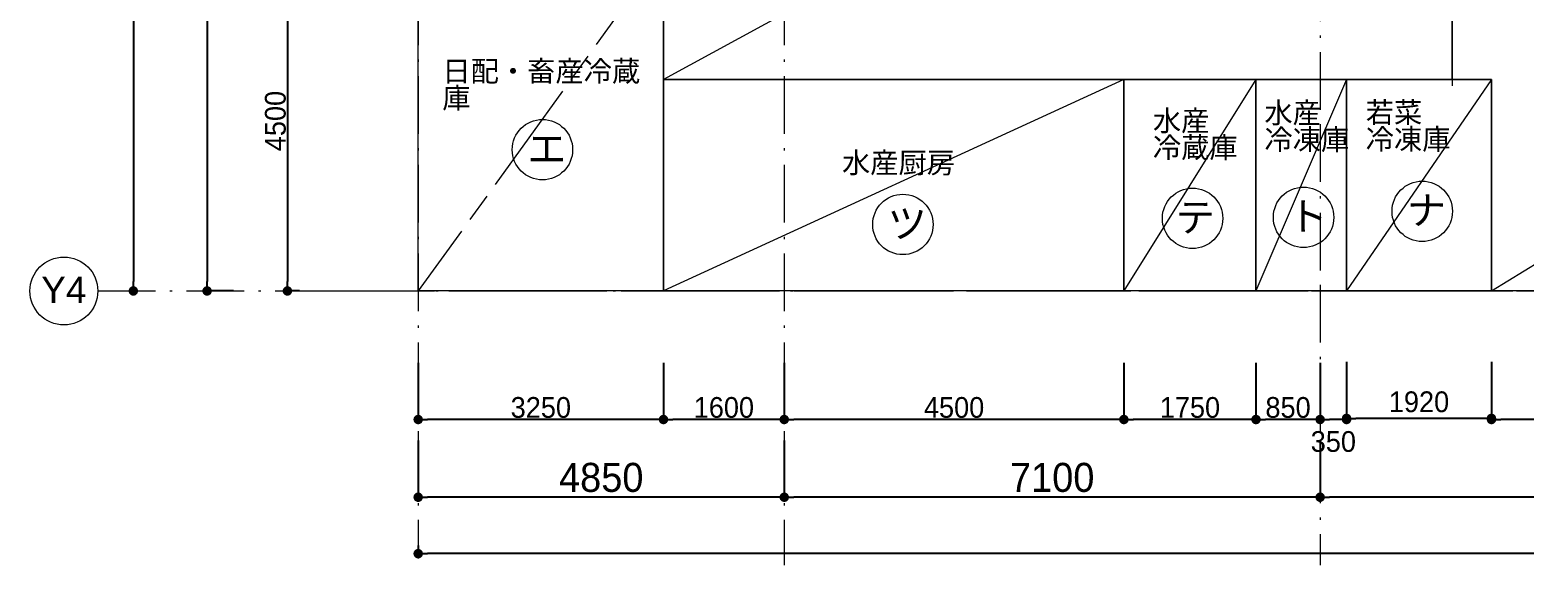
# Model space of a CAD drawing. Header units: millimetres. Extents: x 3528 to 81155, y 1822 to 57458.
# Drawn here: x 3528 to 23338, y 25141 to 32227 of the extents above; entities that cross this region are included whole.
import ezdxf

# ---------------------------------------------------------------- set-up
doc = ezdxf.new("R2010")
doc.units = ezdxf.units.MM
doc.header["$LTSCALE"] = 3175
doc.header["$PDMODE"] = 1
doc.header["$PDSIZE"] = -2
for name, pattern in [('ISO-08 一点鎖線', [0.72, 0.48, -0.06, 0.12, -0.06]), ('ISO-10 一点短鎖線', [0.37, 0.24, -0.06, 0.01, -0.06]), ('ISO-11 一点二短鎖線', [0.67, 0.24, -0.06, 0.24, -0.06, 0.01, -0.06])]:
    doc.linetypes.add(name, pattern=pattern)
doc.layers.add('15面積表', color=10, linetype='Continuous', lineweight=5)
doc.layers.add('基準線', color=3, linetype='ISO-11 一点二短鎖線', lineweight=13)
doc.styles.add('Arial', font='arial.ttf', dxfattribs={"bigfont": 'Arial'})
doc.styles.add('HGPｺﾞｼｯｸE', font='HGPGothicE.ttf', dxfattribs={"bigfont": 'HGPｺﾞｼｯｸE'})
doc.styles.add('MtXpl_HGPE', font='HGPGothicE.ttf')
doc.styles.get("Standard").update_dxf_attribs({"font": 'txt', "bigfont": 'BIGFONT.SHX'})
doc.dimstyles.new('katoshun', dxfattribs={"dimtxt": 384.564525, "dimasz": 125.186157, "dimexe": 0, "dimexo": 250, "dimgap": 75, "dimtad": 1, "dimdec": 4, "dimdsep": 46, "dimtxsty": 'HGPｺﾞｼｯｸE', "dimblk": 'DOT', "dimblk1": 'DOT', "dimblk2": 'DOT', "dimcen": 0, "dimadec": 0, "dimazin": 0, "dimtfac": 1, "dimtdec": 4, "dimtix": 1, "dimtmove": 0, "dimatfit": 0, "dimldrblk": 'VW_FILLEDARROW', "dimfxl": 750, "dimfxlon": 1, "dimfrac": 2, "dimtolj": 1, "dimarcsym": 0})

# ---------------------------------------------------------------- blocks, each defined once
blk = doc.blocks.new('_DOT')
at = {"color": 0, "linetype": 'ByBlock', "lineweight": -2}
blk.add_line((-0.5, 0), (-1, 0), dxfattribs=at)
at = {"color": 0, "linetype": 'ByBlock', "const_width": 0.5}
blk.add_lwpolyline([(-0.25, 0, 1), (0.25, 0, 1)], format="xyb", close=True, dxfattribs=at)
blk = doc.blocks.new('*D0')
at = {"layer": 'Defpoints', "color": 0, "linetype": 'Continuous', "transparency": 16777216}
for p in [(8672, 27339), (13522, 27339), (8672, 26039)]:
    blk.add_point(p, dxfattribs=at)
at = {"layer": '基準線', "color": 0, "linetype": 'Continuous', "lineweight": -2, "transparency": 16777216}
for p, q in [((8672, 26789), (8672, 26039)), ((13522, 26789), (13522, 26039)), ((13397, 26039), (8797, 26039))]:
    blk.add_line(p, q, dxfattribs=at)
at = {"layer": '基準線', "color": 0, "linetype": 'Continuous', "lineweight": -2, "transparency": 16777216, "xscale": 125.1861572265625, "yscale": 125.1861572265625, "zscale": 125.1861572265625, "rotation": 180}
blk.add_blockref('_DOT', (8672, 26039), dxfattribs=at)
at = {"layer": '基準線', "color": 0, "linetype": 'Continuous', "lineweight": -2, "transparency": 16777216, "xscale": 125.1861572265625, "yscale": 125.1861572265625, "zscale": 125.1861572265625}
blk.add_blockref('_DOT', (13522, 26039), dxfattribs=at)
at = {"layer": '基準線', "color": 0, "linetype": 'Continuous', "lineweight": 0, "transparency": 16777216, "insert": (11097, 26299), "char_height": 384.6, "attachment_point": 5, "style": 'HGPｺﾞｼｯｸE'}
blk.add_mtext('\\A1;4850', dxfattribs=at)
blk = doc.blocks.new('VW_FILLEDARROW')
at = {"linetype": 'Continuous', "lineweight": 0, "transparency": 16777216}
blk.add_hatch(color=0, dxfattribs=at).paths.add_polyline_path([(-2, 0.54), (0, 0), (-2, -0.54)])
at = {"color": 0, "linetype": 'Continuous', "lineweight": 0, "transparency": 16777216, "flags": 128}
blk.add_lwpolyline([(-2, 0.54), (0, 0), (-2, -0.54)], close=True, dxfattribs=at)
blk = doc.blocks.new('*D1')
at = {"layer": 'Defpoints', "color": 0, "linetype": 'Continuous', "transparency": 16777216}
for p in [(13522, 27339), (20622, 27339), (13522, 26039)]:
    blk.add_point(p, dxfattribs=at)
at = {"layer": '基準線', "color": 0, "linetype": 'Continuous', "lineweight": -2, "transparency": 16777216}
for p, q in [((13522, 26789), (13522, 26039)), ((20622, 26789), (20622, 26039)), ((20497, 26039), (13647, 26039))]:
    blk.add_line(p, q, dxfattribs=at)
at = {"layer": '基準線', "color": 0, "linetype": 'Continuous', "lineweight": -2, "transparency": 16777216, "xscale": 125.1861572265625, "yscale": 125.1861572265625, "zscale": 125.1861572265625, "rotation": 180}
blk.add_blockref('_DOT', (13522, 26039), dxfattribs=at)
at = {"layer": '基準線', "color": 0, "linetype": 'Continuous', "lineweight": -2, "transparency": 16777216, "xscale": 125.1861572265625, "yscale": 125.1861572265625, "zscale": 125.1861572265625}
blk.add_blockref('_DOT', (20622, 26039), dxfattribs=at)
at = {"layer": '基準線', "color": 0, "linetype": 'Continuous', "lineweight": 0, "transparency": 16777216, "insert": (17072, 26299), "char_height": 384.6, "attachment_point": 5, "style": 'HGPｺﾞｼｯｸE'}
blk.add_mtext('\\A1;7100', dxfattribs=at)
blk = doc.blocks.new('*D2')
at = {"layer": 'Defpoints', "color": 0, "linetype": 'Continuous', "transparency": 16777216}
for p in [(20622, 27339), (28622, 27339), (20622, 26039)]:
    blk.add_point(p, dxfattribs=at)
at = {"layer": '基準線', "color": 0, "linetype": 'Continuous', "lineweight": -2, "transparency": 16777216}
for p, q in [((20622, 26789), (20622, 26039)), ((28622, 26789), (28622, 26039)), ((28497, 26039), (20747, 26039))]:
    blk.add_line(p, q, dxfattribs=at)
at = {"layer": '基準線', "color": 0, "linetype": 'Continuous', "lineweight": -2, "transparency": 16777216, "xscale": 125.1861572265625, "yscale": 125.1861572265625, "zscale": 125.1861572265625, "rotation": 180}
blk.add_blockref('_DOT', (20622, 26039), dxfattribs=at)
at = {"layer": '基準線', "color": 0, "linetype": 'Continuous', "lineweight": -2, "transparency": 16777216, "xscale": 125.1861572265625, "yscale": 125.1861572265625, "zscale": 125.1861572265625}
blk.add_blockref('_DOT', (28622, 26039), dxfattribs=at)
at = {"layer": '基準線', "color": 0, "linetype": 'Continuous', "lineweight": 0, "transparency": 16777216, "insert": (24622, 26299), "char_height": 384.6, "attachment_point": 5, "style": 'HGPｺﾞｼｯｸE'}
blk.add_mtext('\\A1;8000', dxfattribs=at)
blk = doc.blocks.new('*D6')
at = {"layer": 'Defpoints', "color": 0, "linetype": 'Continuous', "transparency": 16777216}
for p in [(8672, 25652), (56872, 25652), (8672, 25292)]:
    blk.add_point(p, dxfattribs=at)
at = {"layer": '基準線', "color": 0, "linetype": 'Continuous', "lineweight": -2, "transparency": 16777216}
for p, q in [((8672, 25402), (8672, 25292)), ((56872, 25402), (56872, 25292)), ((56747, 25292), (8797, 25292))]:
    blk.add_line(p, q, dxfattribs=at)
at = {"layer": '基準線', "color": 0, "linetype": 'Continuous', "lineweight": -2, "transparency": 16777216, "xscale": 125.1861572265625, "yscale": 125.1861572265625, "zscale": 125.1861572265625, "rotation": 180}
blk.add_blockref('_DOT', (8672, 25292), dxfattribs=at)
at = {"layer": '基準線', "color": 0, "linetype": 'Continuous', "lineweight": -2, "transparency": 16777216, "xscale": 125.1861572265625, "yscale": 125.1861572265625, "zscale": 125.1861572265625}
blk.add_blockref('_DOT', (56872, 25292), dxfattribs=at)
at = {"layer": '基準線', "color": 0, "linetype": 'Continuous', "lineweight": 0, "transparency": 16777216, "insert": (32772, 25552), "char_height": 384.6, "attachment_point": 5, "style": 'HGPｺﾞｼｯｸE'}
blk.add_mtext('\\A1;48200', dxfattribs=at)
blk = doc.blocks.new('*D7')
at = {"layer": 'Defpoints', "color": 0, "linetype": 'Continuous', "transparency": 16777216}
for p in [(6475, 40020), (5875, 28770), (6475, 28770)]:
    blk.add_point(p, dxfattribs=at)
at = {"layer": '基準線', "color": 0, "linetype": 'Continuous', "lineweight": -2, "transparency": 16777216}
for p, q in [((6225, 40020), (5875, 40020)), ((5875, 39895), (5875, 28895)), ((6225, 28770), (5875, 28770))]:
    blk.add_line(p, q, dxfattribs=at)
at = {"layer": '基準線', "color": 0, "linetype": 'Continuous', "lineweight": -2, "transparency": 16777216, "xscale": 125.1861572265625, "yscale": 125.1861572265625, "zscale": 125.1861572265625}
for p, rotation in [((5875, 40020), 90), ((5875, 28770), 270)]:
    blk.add_blockref('_DOT', p, dxfattribs=dict(at, rotation=rotation))
at = {"layer": '基準線', "color": 0, "linetype": 'Continuous', "lineweight": 0, "transparency": 16777216, "insert": (5615, 34395), "char_height": 384.6, "attachment_point": 5, "rotation": 90, "style": 'HGPｺﾞｼｯｸE'}
blk.add_mtext('\\A1;11250', dxfattribs=at)
blk = doc.blocks.new('*D10')
at = {"layer": 'Defpoints', "color": 0, "linetype": 'Continuous', "transparency": 16777216}
for p in [(4898, 55770), (4898, 28770), (5008, 28770)]:
    blk.add_point(p, dxfattribs=at)
at = {"layer": '基準線', "color": 0, "linetype": 'Continuous', "lineweight": -2, "transparency": 16777216}
blk.add_line((4898, 55645), (4898, 28895), dxfattribs=at)
at = {"layer": '基準線', "color": 0, "linetype": 'Continuous', "lineweight": -2, "transparency": 16777216, "xscale": 125.1861572265625, "yscale": 125.1861572265625, "zscale": 125.1861572265625}
for p, rotation in [((4898, 55770), 90), ((4898, 28770), 270)]:
    blk.add_blockref('_DOT', p, dxfattribs=dict(at, rotation=rotation))
at = {"layer": '基準線', "color": 0, "linetype": 'Continuous', "lineweight": 0, "transparency": 16777216, "insert": (4638, 42270), "char_height": 384.6, "attachment_point": 5, "rotation": 90, "style": 'HGPｺﾞｼｯｸE'}
blk.add_mtext('\\A1;27000', dxfattribs=at)
blk = doc.blocks.new('*D12')
at = {"layer": '15面積表', "color": 2, "linetype": 'Continuous', "lineweight": -2, "transparency": 16777216}
for p, q in [((8672, 27818), (8672, 27068)), ((11922, 27818), (11922, 27068))]:
    blk.add_line(p, q, dxfattribs=at)
at = {"layer": '15面積表', "color": 0, "linetype": 'Continuous', "lineweight": -2, "transparency": 16777216}
blk.add_line((11797, 27068), (8797, 27068), dxfattribs=at)
at = {"layer": 'Defpoints', "color": 0, "linetype": 'Continuous', "transparency": 16777216}
for p in [(8672, 29720), (11922, 29720), (8672, 27068)]:
    blk.add_point(p, dxfattribs=at)
at = {"layer": '15面積表', "color": 0, "linetype": 'Continuous', "lineweight": -2, "transparency": 16777216, "xscale": 125.1861572265625, "yscale": 125.1861572265625, "zscale": 125.1861572265625, "rotation": 180}
blk.add_blockref('_DOT', (8672, 27068), dxfattribs=at)
at = {"layer": '15面積表', "color": 0, "linetype": 'Continuous', "lineweight": -2, "transparency": 16777216, "xscale": 125.1861572265625, "yscale": 125.1861572265625, "zscale": 125.1861572265625}
blk.add_blockref('_DOT', (11922, 27068), dxfattribs=at)
at = {"layer": '15面積表', "color": 0, "linetype": 'Continuous', "lineweight": 0, "transparency": 16777216, "insert": (10297, 27226), "char_height": 274.7, "attachment_point": 5, "style": 'HGPｺﾞｼｯｸE'}
blk.add_mtext('\\A1;3250', dxfattribs=at)
blk = doc.blocks.new('*D13')
at = {"layer": '15面積表', "color": 0, "linetype": 'Continuous', "lineweight": -2, "transparency": 16777216}
for p, q in [((11922, 27818), (11922, 27068)), ((13522, 27818), (13522, 27068)), ((13397, 27068), (12047, 27068))]:
    blk.add_line(p, q, dxfattribs=at)
at = {"layer": 'Defpoints', "color": 0, "linetype": 'Continuous', "transparency": 16777216}
for p in [(11922, 29025), (13522, 29025), (11922, 27068)]:
    blk.add_point(p, dxfattribs=at)
at = {"layer": '15面積表', "color": 0, "linetype": 'Continuous', "lineweight": -2, "transparency": 16777216, "xscale": 125.1861572265625, "yscale": 125.1861572265625, "zscale": 125.1861572265625, "rotation": 180}
blk.add_blockref('_DOT', (11922, 27068), dxfattribs=at)
at = {"layer": '15面積表', "color": 0, "linetype": 'Continuous', "lineweight": -2, "transparency": 16777216, "xscale": 125.1861572265625, "yscale": 125.1861572265625, "zscale": 125.1861572265625}
blk.add_blockref('_DOT', (13522, 27068), dxfattribs=at)
at = {"layer": '15面積表', "color": 0, "linetype": 'Continuous', "lineweight": 0, "transparency": 16777216, "insert": (12722, 27226), "char_height": 274.7, "attachment_point": 5, "style": 'HGPｺﾞｼｯｸE'}
blk.add_mtext('\\A1;1600', dxfattribs=at)
blk = doc.blocks.new('*D14')
at = {"layer": '15面積表', "color": 0, "linetype": 'Continuous', "lineweight": -2, "transparency": 16777216}
for p, q in [((7098, 33270), (6939, 33270)), ((6939, 33145), (6939, 28895)), ((7098, 28770), (6939, 28770))]:
    blk.add_line(p, q, dxfattribs=at)
at = {"layer": 'Defpoints', "color": 0, "linetype": 'Continuous', "transparency": 16777216}
for p in [(7348, 33270), (6939, 28770), (7348, 28770)]:
    blk.add_point(p, dxfattribs=at)
at = {"layer": '15面積表', "color": 0, "linetype": 'Continuous', "lineweight": -2, "transparency": 16777216, "xscale": 125.1861572265625, "yscale": 125.1861572265625, "zscale": 125.1861572265625}
for p, rotation in [((6939, 33270), 90), ((6939, 28770), 270)]:
    blk.add_blockref('_DOT', p, dxfattribs=dict(at, rotation=rotation))
at = {"layer": '15面積表', "color": 0, "linetype": 'Continuous', "lineweight": 0, "transparency": 16777216, "insert": (6781, 31020), "char_height": 274.7, "attachment_point": 5, "rotation": 90, "style": 'HGPｺﾞｼｯｸE'}
blk.add_mtext('\\A1;4500', dxfattribs=at)
blk = doc.blocks.new('*D16')
at = {"layer": '15面積表', "color": 0, "linetype": 'Continuous', "lineweight": -2, "transparency": 16777216}
for p, q in [((13522, 27818), (13522, 27068)), ((18022, 27818), (18022, 27068)), ((17897, 27068), (13647, 27068))]:
    blk.add_line(p, q, dxfattribs=at)
at = {"layer": 'Defpoints', "color": 0, "linetype": 'Continuous', "transparency": 16777216}
for p in [(13522, 29078), (18022, 29078), (13522, 27068)]:
    blk.add_point(p, dxfattribs=at)
at = {"layer": '15面積表', "color": 0, "linetype": 'Continuous', "lineweight": -2, "transparency": 16777216, "xscale": 125.1861572265625, "yscale": 125.1861572265625, "zscale": 125.1861572265625, "rotation": 180}
blk.add_blockref('_DOT', (13522, 27068), dxfattribs=at)
at = {"layer": '15面積表', "color": 0, "linetype": 'Continuous', "lineweight": -2, "transparency": 16777216, "xscale": 125.1861572265625, "yscale": 125.1861572265625, "zscale": 125.1861572265625}
blk.add_blockref('_DOT', (18022, 27068), dxfattribs=at)
at = {"layer": '15面積表', "color": 0, "linetype": 'Continuous', "lineweight": 0, "transparency": 16777216, "insert": (15772, 27226), "char_height": 274.7, "attachment_point": 5, "style": 'HGPｺﾞｼｯｸE'}
blk.add_mtext('\\A1;4500', dxfattribs=at)
blk = doc.blocks.new('*D17')
at = {"layer": '15面積表', "color": 0, "linetype": 'Continuous', "lineweight": -2, "transparency": 16777216}
for p, q in [((20622, 27818), (20622, 27068)), ((20972, 27818), (20972, 27068)), ((20847, 27068), (20747, 27068))]:
    blk.add_line(p, q, dxfattribs=at)
at = {"layer": 'Defpoints', "color": 0, "linetype": 'Continuous', "transparency": 16777216}
for p in [(20622, 29025), (20972, 29025), (20622, 27068)]:
    blk.add_point(p, dxfattribs=at)
at = {"layer": '15面積表', "color": 0, "linetype": 'Continuous', "lineweight": -2, "transparency": 16777216, "xscale": 125.1861572265625, "yscale": 125.1861572265625, "zscale": 125.1861572265625, "rotation": 180}
blk.add_blockref('_DOT', (20622, 27068), dxfattribs=at)
at = {"layer": '15面積表', "color": 0, "linetype": 'Continuous', "lineweight": -2, "transparency": 16777216, "xscale": 125.1861572265625, "yscale": 125.1861572265625, "zscale": 125.1861572265625}
blk.add_blockref('_DOT', (20972, 27068), dxfattribs=at)
at = {"layer": '15面積表', "color": 0, "linetype": 'Continuous', "lineweight": 0, "transparency": 16777216, "insert": (20797, 26775), "char_height": 274.7, "attachment_point": 5, "style": 'HGPｺﾞｼｯｸE'}
blk.add_mtext('\\A1;350', dxfattribs=at)
blk = doc.blocks.new('*D18')
at = {"layer": '15面積表', "color": 0, "linetype": 'Continuous', "lineweight": -2, "transparency": 16777216}
for p, q in [((19772, 27818), (19772, 27068)), ((20622, 27818), (20622, 27068)), ((20497, 27068), (19897, 27068))]:
    blk.add_line(p, q, dxfattribs=at)
at = {"layer": 'Defpoints', "color": 0, "linetype": 'Continuous', "transparency": 16777216}
for p in [(19772, 28931), (20622, 28931), (19772, 27068)]:
    blk.add_point(p, dxfattribs=at)
at = {"layer": '15面積表', "color": 0, "linetype": 'Continuous', "lineweight": -2, "transparency": 16777216, "xscale": 125.1861572265625, "yscale": 125.1861572265625, "zscale": 125.1861572265625, "rotation": 180}
blk.add_blockref('_DOT', (19772, 27068), dxfattribs=at)
at = {"layer": '15面積表', "color": 0, "linetype": 'Continuous', "lineweight": -2, "transparency": 16777216, "xscale": 125.1861572265625, "yscale": 125.1861572265625, "zscale": 125.1861572265625}
blk.add_blockref('_DOT', (20622, 27068), dxfattribs=at)
at = {"layer": '15面積表', "color": 0, "linetype": 'Continuous', "lineweight": 0, "transparency": 16777216, "insert": (20197, 27226), "char_height": 274.7, "attachment_point": 5, "style": 'HGPｺﾞｼｯｸE'}
blk.add_mtext('\\A1;850', dxfattribs=at)
blk = doc.blocks.new('*D19')
at = {"layer": '15面積表', "color": 0, "linetype": 'Continuous', "lineweight": -2, "transparency": 16777216}
for p, q in [((18022, 27818), (18022, 27068)), ((19772, 27818), (19772, 27068)), ((19647, 27068), (18147, 27068))]:
    blk.add_line(p, q, dxfattribs=at)
at = {"layer": 'Defpoints', "color": 0, "linetype": 'Continuous', "transparency": 16777216}
for p in [(18022, 29078), (19772, 29078), (18022, 27068)]:
    blk.add_point(p, dxfattribs=at)
at = {"layer": '15面積表', "color": 0, "linetype": 'Continuous', "lineweight": -2, "transparency": 16777216, "xscale": 125.1861572265625, "yscale": 125.1861572265625, "zscale": 125.1861572265625, "rotation": 180}
blk.add_blockref('_DOT', (18022, 27068), dxfattribs=at)
at = {"layer": '15面積表', "color": 0, "linetype": 'Continuous', "lineweight": -2, "transparency": 16777216, "xscale": 125.1861572265625, "yscale": 125.1861572265625, "zscale": 125.1861572265625}
blk.add_blockref('_DOT', (19772, 27068), dxfattribs=at)
at = {"layer": '15面積表', "color": 0, "linetype": 'Continuous', "lineweight": 0, "transparency": 16777216, "insert": (18897, 27226), "char_height": 274.7, "attachment_point": 5, "style": 'HGPｺﾞｼｯｸE'}
blk.add_mtext('\\A1;1750', dxfattribs=at)
blk = doc.blocks.new('*D20')
at = {"layer": '15面積表', "color": 0, "linetype": 'Continuous', "lineweight": -2, "transparency": 16777216}
for p, q in [((23572, 31570), (24322, 31570)), ((24322, 31445), (24322, 28895)), ((23572, 28770), (24322, 28770))]:
    blk.add_line(p, q, dxfattribs=at)
at = {"layer": 'Defpoints', "color": 0, "linetype": 'Continuous', "transparency": 16777216}
for p in [(22441, 31570), (22441, 28770), (24322, 28770)]:
    blk.add_point(p, dxfattribs=at)
at = {"layer": '15面積表', "color": 0, "linetype": 'Continuous', "lineweight": -2, "transparency": 16777216, "xscale": 125.1861572265625, "yscale": 125.1861572265625, "zscale": 125.1861572265625}
for p, rotation in [((24322, 31570), 90), ((24322, 28770), 270)]:
    blk.add_blockref('_DOT', p, dxfattribs=dict(at, rotation=rotation))
at = {"layer": '15面積表', "color": 0, "linetype": 'Continuous', "lineweight": 0, "transparency": 16777216, "insert": (24164, 30170), "char_height": 274.7, "attachment_point": 5, "rotation": 90, "style": 'HGPｺﾞｼｯｸE'}
blk.add_mtext('\\A1;2800', dxfattribs=at)
blk = doc.blocks.new('*D52')
at = {"layer": '15面積表', "color": 0, "linetype": 'Continuous', "lineweight": -2, "transparency": 16777216}
for p, q in [((22892, 27818), (22892, 27068)), ((29792, 27818), (29792, 27068)), ((29667, 27068), (23017, 27068))]:
    blk.add_line(p, q, dxfattribs=at)
at = {"layer": 'Defpoints', "color": 0, "linetype": 'Continuous', "transparency": 16777216}
for p in [(22892, 28964), (29792, 28964), (22892, 27068)]:
    blk.add_point(p, dxfattribs=at)
at = {"layer": '15面積表', "color": 0, "linetype": 'Continuous', "lineweight": -2, "transparency": 16777216, "xscale": 125.1861572265625, "yscale": 125.1861572265625, "zscale": 125.1861572265625, "rotation": 180}
blk.add_blockref('_DOT', (22892, 27068), dxfattribs=at)
at = {"layer": '15面積表', "color": 0, "linetype": 'Continuous', "lineweight": -2, "transparency": 16777216, "xscale": 125.1861572265625, "yscale": 125.1861572265625, "zscale": 125.1861572265625}
blk.add_blockref('_DOT', (29792, 27068), dxfattribs=at)
at = {"layer": '15面積表', "color": 0, "linetype": 'Continuous', "lineweight": 0, "transparency": 16777216, "insert": (26342, 27226), "char_height": 274.7, "attachment_point": 5, "style": 'HGPｺﾞｼｯｸE'}
blk.add_mtext('\\A1;6900', dxfattribs=at)
blk = doc.blocks.new('*D55')
at = {"layer": '15面積表', "color": 0, "linetype": 'Continuous', "lineweight": -2, "transparency": 16777216}
for p, q in [((20972, 27833), (20972, 27083)), ((22892, 27833), (22892, 27083)), ((22767, 27083), (21097, 27083))]:
    blk.add_line(p, q, dxfattribs=at)
at = {"layer": 'Defpoints', "color": 0, "linetype": 'Continuous', "transparency": 16777216}
for p in [(20972, 29418), (22892, 29418), (20972, 27083)]:
    blk.add_point(p, dxfattribs=at)
at = {"layer": '15面積表', "color": 0, "linetype": 'Continuous', "lineweight": -2, "transparency": 16777216, "xscale": 125.1861572265625, "yscale": 125.1861572265625, "zscale": 125.1861572265625, "rotation": 180}
blk.add_blockref('_DOT', (20972, 27083), dxfattribs=at)
at = {"layer": '15面積表', "color": 0, "linetype": 'Continuous', "lineweight": -2, "transparency": 16777216, "xscale": 125.1861572265625, "yscale": 125.1861572265625, "zscale": 125.1861572265625}
blk.add_blockref('_DOT', (22892, 27083), dxfattribs=at)
at = {"layer": '15面積表', "color": 0, "linetype": 'Continuous', "lineweight": 0, "transparency": 16777216, "insert": (21932, 27301), "char_height": 274.7, "attachment_point": 5, "style": 'HGPｺﾞｼｯｸE'}
blk.add_mtext('\\A1;1920', dxfattribs=at)

msp = doc.modelspace()

# ---------------------------------------------------------------- linework, layer by layer
at = {"layer": '15面積表', "color": 3, "linetype": 'Continuous', "lineweight": 0, "transparency": 33554687}
for p, q in [((22921.71806, 37569.71596), (11921.71806, 31569.71765)), ((22371.71806, 32989.71765), (22371.71806, 31484.71765)), ((18021.71806, 31569.71765), (11921.71806, 28769.71765)), ((19771.71806, 31569.71765), (18021.71806, 28769.71765)), ((20971.71806, 31569.71765), (19771.71806, 28769.71765)), ((22891.71806, 31569.71765), (20971.71806, 28769.71765))]:
    msp.add_line(p, q, dxfattribs=at)
at = {"layer": '15面積表', "color": 3, "linetype": 'ISO-08 一点鎖線', "lineweight": 0, "transparency": 33554687}
for p, q in [((11921.71806, 33269.71765), (8671.71806, 28769.71765)), ((7362.24064, 28769.71765), (23244.47054, 28769.71765))]:
    msp.add_line(p, q, dxfattribs=at)
at = {"layer": '15面積表', "color": 3, "linetype": 'ISO-10 一点短鎖線', "lineweight": 0, "transparency": 33554687}
msp.add_line((22891.71806, 28769.71765), (29791.71806, 32989.71765), dxfattribs=at)
at = {"layer": '15面積表', "color": 1, "linetype": 'Continuous', "lineweight": 0, "transparency": 33554687, "flags": 128}
msp.add_lwpolyline([(8671.71806, 55769.71765), (56871.71806, 55769.71765), (56871.71806, 28769.71765), (8671.71806, 28769.71765)], close=True, dxfattribs=at)
at = {"layer": '15面積表', "color": 170, "linetype": 'Continuous', "lineweight": 0, "transparency": 33554687, "flags": 128}
for points in [[(11921.71806, 36219.72181), (17171.71806, 36219.71596), (17171.71806, 37569.71596), (22921.71806, 37569.71596), (22921.71806, 32989.71765), (22371.71806, 32989.71765), (22371.71806, 31569.71765), (11921.71806, 31569.71765)], [(22371.71806, 32989.71765), (29791.71806, 32989.71765), (29791.71806, 28769.71765), (22891.71806, 28769.71765), (22891.71806, 31569.71765), (22371.71806, 31569.71765)], [(11921.71806, 31569.71765), (18021.71806, 31569.71765), (18021.71806, 28769.71765), (11921.71806, 28769.71765)], [(18021.71806, 31569.71765), (19771.71806, 31569.71765), (19771.71806, 28769.71765), (18021.71806, 28769.71765)], [(19771.71806, 31569.71765), (20971.71806, 31569.71765), (20971.71806, 28769.71765), (19771.71806, 28769.71765)], [(20971.71806, 31569.71765), (22891.71806, 31569.71765), (22891.71806, 28769.71765), (20971.71806, 28769.71765)]]:
    msp.add_lwpolyline(points, close=True, dxfattribs=at)
at = {"layer": '15面積表', "color": 3, "linetype": 'Continuous', "lineweight": 0, "transparency": 33554687, "flags": 128}
msp.add_lwpolyline([(8671.71806, 33269.71765), (11921.71806, 33269.71765), (11921.71806, 28769.71765), (8671.71806, 28769.71765)], close=True, dxfattribs=at)
at = {"layer": '15面積表', "color": 3, "linetype": 'Continuous', "lineweight": 0, "transparency": 33554687}
for centre in [(10318.47405, 30640.99191), (18931.97054, 29731.71765), (20401.97054, 29744.71765), (21974.40827, 29824.71765), (15093.47405, 29650.76311)]:
    msp.add_circle(centre, 400, dxfattribs=at)
at = {"layer": '基準線', "color": 8, "linetype": 'ISO-10 一点短鎖線', "lineweight": 13, "transparency": 33554687}
for p, q in [((8671.71806, 57458.22492), (8671.71806, 25229.54466)), ((13521.71806, 57458.22492), (13521.71806, 25140.65841)), ((4427.58586, 28769.71765), (58690.9779, 28769.71765))]:
    msp.add_line(p, q, dxfattribs=at)
at = {"layer": '基準線', "color": 8, "linetype": 'ISO-11 一点二短鎖線', "lineweight": 13, "transparency": 33554687}
msp.add_line((20621.71806, 57458.22492), (20621.71806, 25140.65841), dxfattribs=at)
at = {"layer": '基準線', "color": 3, "linetype": 'Continuous', "lineweight": 0, "transparency": 33554687}
msp.add_circle((3977.58586, 28769.71765), 450, dxfattribs=at)

# ---------------------------------------------------------------- texts
at = {"layer": '15面積表', "color": 3, "transparency": 33554687, "style": 'MtXpl_HGPE'}
for s, p in [('エ', (10116.55404, 30465.30228)), ('テ', (18709.29978, 29555.24883)), ('ト', (20200.05052, 29569.02802)), ('ナ', (21772.48825, 29649.02802)), ('ツ', (14891.55404, 29475.07348))]:
    msp.add_text(s, height=380, dxfattribs=at).set_placement(p)
at = {"layer": '15面積表', "color": 3, "transparency": 33554687, "char_height": 274.6889468, "attachment_point": 1, "line_spacing_factor": 0.773663}
for s, insert, width in [('{\\pxt9.101;\\fHGPｺﾞｼｯｸE|b0|i0|c128|p0;日配・畜産冷蔵庫\\P}', (8991.71806, 31817.40659), 2750), ('{\\pxt9.101;\\fHGPｺﾞｼｯｸE|b0|i0|c128|p0;水産\\P冷凍庫}', (19883.72054, 31266.57326), 1126.5), ('{\\pxt9.101;\\fHGPｺﾞｼｯｸE|b0|i0|c128|p0;若菜\\P冷凍庫}', (21225.56371, 31271.37785), 1466.1543463), ('{\\pxt9.101;\\fHGPｺﾞｼｯｸE|b0|i0|c128|p0;水産\\P冷蔵庫}', (18405.98601, 31161.07326), 1128), ('{\\pxt9.101;\\fHGPｺﾞｼｯｸE|b0|i0|c128|p0;水産厨房}', (14286.46558, 30606.14316), 1480)]:
    msp.add_mtext(s, dxfattribs=dict(at, insert=insert, width=width))
at = {"layer": '基準線', "color": 3, "transparency": 33554687, "insert": (3677.60299, 28960.30159), "char_height": 350, "attachment_point": 1, "line_spacing_factor": 0.970891, "style": 'Arial'}
msp.add_mtext('\\pxt0.8929;Y4', dxfattribs=at)

# ---------------------------------------------------------------- dimensions: what is measured, and where the dimension line sits
at = {"layer": '15面積表', "color": 3, "linetype": 'Continuous', "lineweight": 0, "transparency": 33554687}
for base, p1, p2, picture, middle in [((6938.63721, 28769.71765), (7348.33929, 33269.71765), (7348.33929, 28769.71765), '*D14', (6780.79895, 31019.71765)), ((24321.71806, 28769.71765), (22440.62224, 31569.71765), (22440.62224, 28769.71765), '*D20', (24163.87981, 30169.71765))]:
    dim = msp.add_linear_dim(base=base, p1=p1, p2=p2, angle=270, dimstyle='katoshun', override={"dimtxt": 274.688947, "dimgap": 15, "dimdec": 2, "dimpost": '<>', "dimtxsty": 'HGPｺﾞｼｯｸE', "dimtmove": 2}, dxfattribs=at)
    dim.commit()
    dim.dimension.update_dxf_attribs({"geometry": picture, "text_midpoint": middle})
for base, p1, p2, override, picture, middle in [((8671.71806, 27067.85864), (11921.71806, 29719.85864), (8671.71806, 29719.85864), {"dimtxt": 274.688947, "dimexo": 250, "dimgap": 15, "dimdec": 2, "dimpost": '<>', "dimtxsty": 'HGPｺﾞｼｯｸE', "dimclre": 2, "dimtmove": 2, "dimfxl": 750}, '*D12', (10296.71806, 27225.69689)), ((20971.71806, 27082.85864), (22891.71806, 29417.85864), (20971.71806, 29417.85864), {"dimtxt": 274.688947, "dimpost": '<>', "dimtxsty": 'HGPｺﾞｼｯｸE', "dimtmove": 2}, '*D55', (21931.71806, 27300.69689)), ((11921.71806, 27067.85864), (13521.71806, 29024.85864), (11921.71806, 29024.85864), {"dimtxt": 274.688947, "dimgap": 15, "dimdec": 2, "dimpost": '<>', "dimtxsty": 'HGPｺﾞｼｯｸE', "dimtmove": 2}, '*D13', (12721.71806, 27225.69689)), ((13521.71806, 27067.85864), (18021.71806, 29077.85864), (13521.71806, 29077.85864), {"dimtxt": 274.688947, "dimgap": 15, "dimdec": 2, "dimpost": '<>', "dimtxsty": 'HGPｺﾞｼｯｸE', "dimtmove": 2}, '*D16', (15771.71806, 27225.69689)), ((18021.71806, 27067.85864), (19771.71806, 29077.85864), (18021.71806, 29077.85864), {"dimtxt": 274.688947, "dimgap": 15, "dimdec": 2, "dimpost": '<>', "dimtxsty": 'HGPｺﾞｼｯｸE', "dimtmove": 2}, '*D19', (18896.71806, 27225.69689)), ((19771.71806, 27067.85864), (20621.71806, 28930.85864), (19771.71806, 28930.85864), {"dimtxt": 274.688947, "dimgap": 15, "dimdec": 2, "dimpost": '<>', "dimtxsty": 'HGPｺﾞｼｯｸE', "dimtmove": 2}, '*D18', (20196.71806, 27225.69689)), ((22891.71806, 27067.85864), (29791.71806, 28963.56073), (22891.71806, 28963.56073), {"dimtxt": 274.688947, "dimgap": 15, "dimpost": '<>', "dimtmove": 2}, '*D52', (26341.71806, 27225.69689))]:
    dim = msp.add_linear_dim(base=base, p1=p1, p2=p2, dimstyle='katoshun', override=override, dxfattribs=at)
    dim.commit()
    dim.dimension.update_dxf_attribs({"geometry": picture, "text_midpoint": middle})
dim = msp.add_linear_dim(base=(20621.71806, 27067.85864), p1=(20971.71806, 29024.85864), p2=(20621.71806, 29024.85864), dimstyle='katoshun', override={"dimtxt": 274.688947, "dimgap": 15, "dimdec": 2, "dimpost": '<>', "dimtxsty": 'HGPｺﾞｼｯｸE', "dimtmove": 2}, dxfattribs=at)
dim.commit()
dim.dimension.update_dxf_attribs({"geometry": '*D17', "text_midpoint": (20796.71806, 26775.21713), "dimtype": 160})
at = {"layer": '基準線', "color": 3, "linetype": 'Continuous', "lineweight": 0, "transparency": 33554687}
for base, p1, p2, override, picture, middle in [((4897.84815, 28769.71765), (4897.84815, 55769.71765), (5007.84815, 28769.71765), {"dimtxt": 384.564525, "dimgap": 60, "dimpost": '<>', "dimtxsty": 'HGPｺﾞｼｯｸE', "dimtmove": 2}, '*D10', (4637.87459, 42269.71765)), ((5874.72526, 28769.71765), (6474.72526, 40019.71765), (6474.72526, 28769.71765), {"dimgap": 60, "dimpost": '<>', "dimtxsty": 'HGPｺﾞｼｯｸE', "dimtmove": 2}, '*D7', (5614.7517, 34394.71765))]:
    dim = msp.add_linear_dim(base=base, p1=p1, p2=p2, angle=270, dimstyle='katoshun', override=override, dxfattribs=at)
    dim.commit()
    dim.dimension.update_dxf_attribs({"geometry": picture, "text_midpoint": middle})
for base, p1, p2, override, picture, middle in [((8671.71806, 26038.54154), (13521.71806, 27338.54154), (8671.71806, 27338.54154), {"dimgap": 60, "dimpost": '<>', "dimtxsty": 'HGPｺﾞｼｯｸE', "dimtmove": 2}, '*D0', (11096.71806, 26298.51509)), ((13521.71806, 26038.54154), (20621.71806, 27338.54154), (13521.71806, 27338.54154), {"dimgap": 60, "dimpost": '<>', "dimtxsty": 'HGPｺﾞｼｯｸE', "dimtmove": 2}, '*D1', (17071.71806, 26298.51509)), ((20621.71806, 26038.54154), (28621.71806, 27338.54154), (20621.71806, 27338.54154), {"dimgap": 60, "dimpost": '<>', "dimtxsty": 'HGPｺﾞｼｯｸE', "dimtmove": 2}, '*D2', (24621.71806, 26298.51509)), ((8671.71806, 25291.87353), (56871.71806, 25651.87353), (8671.71806, 25651.87353), {"dimtxt": 384.564525, "dimgap": 60, "dimpost": '<>', "dimtxsty": 'HGPｺﾞｼｯｸE', "dimtmove": 2}, '*D6', (32771.71806, 25551.84709))]:
    dim = msp.add_linear_dim(base=base, p1=p1, p2=p2, dimstyle='katoshun', override=override, dxfattribs=at)
    dim.commit()
    dim.dimension.update_dxf_attribs({"geometry": picture, "text_midpoint": middle})

doc.saveas('drawing.dxf')
